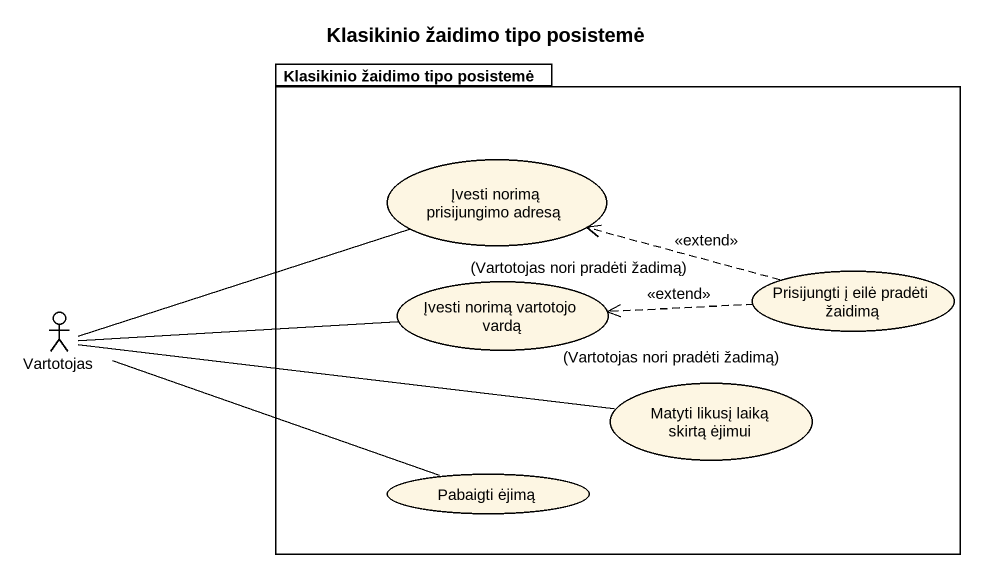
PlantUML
@startuml
title Klasikinio žaidimo tipo posistemė
package "Klasikinio žaidimo tipo posistemė" as Klasikinio_žaidimo_tipo {
  usecase "Įvesti norimą prisijungimo adresą" as Įvesti_norimą_prisijungimo
  usecase "Įvesti norimą vartotojo vardą" as Įvesti_norimą_vartotojo
  usecase "Prisijungti į eilė pradėti žaidimą" as Prisijungti_į_eilė_pradėti
  usecase "Matyti likusį laiką skirtą ėjimui" as Matyti_likusį_laiką_skirtą
  usecase "Pabaigti ėjimą" as Pabaigti_ėjimą
}
actor Vartotojas
Vartotojas -right- Įvesti_norimą_prisijungimo
Vartotojas -right- Įvesti_norimą_vartotojo
Vartotojas -right- Matyti_likusį_laiką_skirtą
Vartotojas -right- Pabaigti_ėjimą
Prisijungti_į_eilė_pradėti .left.> Įvesti_norimą_prisijungimo : <<extend>>\n(Vartotojas nori pradėti žadimą)
Prisijungti_į_eilė_pradėti .left.> Įvesti_norimą_vartotojo : <<extend>>\n(Vartotojas nori pradėti žadimą)
@enduml
